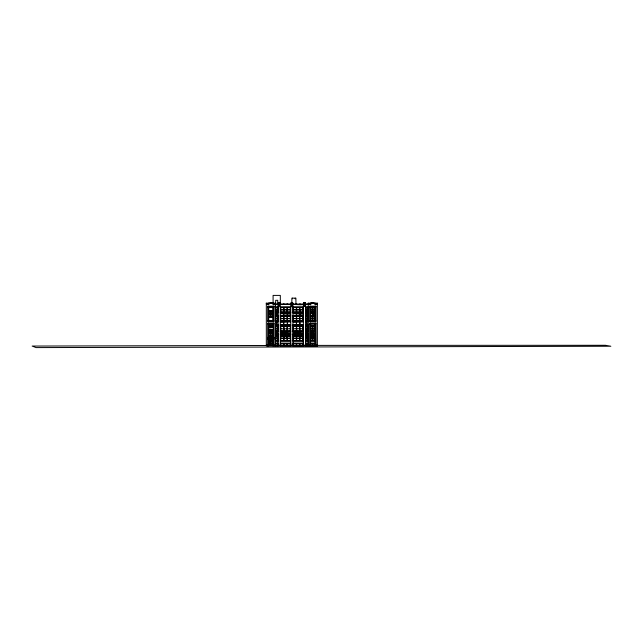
<?xml version="1.0" encoding="UTF-8"?>
<svg xmlns="http://www.w3.org/2000/svg" width="643" height="643" viewBox="0 0 643 643"><rect width="100%" height="100%" fill="white"/><g stroke="black" fill="none" stroke-linecap="round" stroke-linejoin="round"><path stroke-width="0.96" d="M266.998 304.396L267.078 303.054L266.202 303.054L266.741 304.396L268.332 304.396L268.332 303.351L270.775 303.351L270.438 302.805L271.322 302.805L270.976 303.351L273.396 303.343L273.396 304.396L278.459 304.396L278.507 303.158A0.828 0.828 0 0 1 279.922 303.158L279.359 305.489M291.448 304.091L291.134 303.158A0.828 0.828 0 0 1 292.549 303.158L292.235 304.091M270.88 340.203L270.912 340.356M270.639 336.932L270.518 336.932A3.794 3.794 0 0 0 268.862 337.414L267.705 337.414M266.652 345.476L32.15 346.071L36.137 347.598L610.85 346.247L605.433 345.283L317.047 345.395M279.978 303.528L280.316 303.191A1.173 1.173 0 0 0 278.114 303.191L278.001 303.528C279.842 303.665 278.749 309.822 279.271 304.091M291.078 303.528L290.74 303.191A1.173 1.173 0 0 1 292.943 303.191L292.605 303.528M266.323 304.051L268.887 304.051M275.405 304.051L278.114 304.051M280.316 304.051L290.885 304.051M292.943 304.051L310.722 304.051M279.978 304.396L291.078 304.396M292.605 304.396L300.699 304.79L303.705 304.396L303.761 303.158A0.828 0.828 0 0 1 305.176 303.158L305.232 304.396L310.288 304.396L310.288 303.343L312.707 303.351L312.361 302.805L313.245 302.805L312.908 303.351L315.351 303.351L315.351 304.396L316.943 304.396L317.481 303.054L316.605 303.054L316.605 304.051L315.689 304.051L315.689 303.054L312.024 302.467L309.95 303.054L309.95 304.051M291.56 305.377L292.123 305.377M304.324 305.489L303.367 303.191A1.173 1.173 0 0 1 305.57 303.191L305.682 303.528C303.842 303.665 304.943 309.822 304.412 304.091M275.405 306.888L278.114 306.888M280.316 306.888L290.74 306.888M292.943 306.888L303.367 306.888M305.57 306.888L308.278 306.888M267.705 306.968L274.014 306.968M309.669 306.968L315.978 306.968M275.405 307.346L278.114 307.346M280.316 307.346L290.74 307.346M292.943 307.346L303.367 307.346M305.57 307.346L308.278 307.346M310.456 307.346L315.183 307.346M310.915 309.629L312.651 309.629M312.988 309.629L314.732 309.629M275.863 309.709L277.663 309.709M280.766 309.709L283.716 309.709M284.061 309.709L286.995 309.709M287.341 309.709L290.29 309.709M293.393 309.709L296.343 309.709M296.688 309.709L299.622 309.709M299.968 309.709L302.917 309.709M306.02 309.709L307.82 309.709M310.915 309.741L312.651 309.741M312.988 309.741L314.732 309.741M275.863 309.822L277.663 309.822M280.766 309.822L283.716 309.822M284.061 309.822L286.995 309.822M287.341 309.822L290.29 309.822M293.393 309.822L296.343 309.822M296.688 309.822L299.622 309.822M299.968 309.822L302.917 309.822M306.02 309.822L307.82 309.822M268.501 311.164L273.227 311.164M268.501 311.614L273.227 311.614M275.405 312.193L278.114 312.193M280.316 312.193L290.74 312.193M292.943 312.193L303.367 312.193M305.57 312.193L308.278 312.193M310.456 312.193L315.183 312.193M275.405 312.643L278.114 312.643M280.316 312.643L290.74 312.643M292.943 312.643L303.367 312.643M305.57 312.643L308.278 312.643M310.456 312.643L315.183 312.643M268.959 314.025L270.695 314.025M271.033 314.025L272.769 314.025M268.959 314.138L270.695 314.138M271.033 314.138L272.769 314.138M275.405 315.681L278.114 315.681M280.316 315.681L290.74 315.681M292.943 315.681L303.367 315.681M305.57 315.681L308.278 315.681M310.456 315.681L315.183 315.681M275.405 316.131L278.114 316.131M280.316 316.131L290.74 316.131M292.943 316.131L303.367 316.131M305.57 316.131L308.278 316.131M310.456 316.131L315.183 316.131M268.501 316.541L273.227 316.541M268.501 317.047L273.227 317.047M310.915 318.414L312.651 318.414M312.988 318.414L314.732 318.414M275.863 318.502L277.663 318.502M280.766 318.502L283.716 318.502M284.061 318.502L286.995 318.502M287.341 318.502L290.29 318.502M293.393 318.502L296.343 318.502M296.688 318.502L299.622 318.502M299.968 318.502L302.917 318.502M306.02 318.502L307.82 318.502M310.915 318.526L312.651 318.526M312.988 318.526L314.732 318.526M275.863 318.615L277.663 318.615M280.766 318.615L283.716 318.615M284.061 318.615L286.995 318.615M287.341 318.615L290.29 318.615M293.393 318.615L296.343 318.615M296.688 318.615L299.622 318.615M299.968 318.615L302.917 318.615M306.02 318.615L307.82 318.615M267.705 320.986L274.014 320.986M275.405 320.986L278.114 320.986M280.316 320.986L290.74 320.986M292.943 320.986L303.367 320.986M305.57 320.986L308.278 320.986M309.669 320.986L315.978 320.986M275.405 321.436L278.114 321.436M280.316 321.436L290.74 321.436M292.943 321.436L303.367 321.436M305.57 321.436L308.278 321.436M267.705 323.799L274.014 323.799M309.669 323.799L315.978 323.799M268.501 324.916L273.227 324.916M275.405 325.036L278.114 325.036M280.316 325.036L290.74 325.036M292.943 325.036L303.367 325.036M305.57 325.036L308.278 325.036M310.456 325.036L315.183 325.036M268.501 325.366L273.227 325.366M275.405 325.495L278.114 325.495M280.316 325.495L290.74 325.495M292.943 325.495L303.367 325.495M305.57 325.495L308.278 325.495M310.456 325.495L315.183 325.495M310.915 326.298L312.651 326.298M312.988 326.298L314.732 326.298M275.863 326.499L277.663 326.387M280.766 326.499L283.716 326.387M284.061 326.499L286.995 326.387M287.341 326.387L290.29 326.499M293.393 326.499L296.343 326.387M296.688 326.499L299.622 326.387M299.968 326.499L302.917 326.387M306.02 326.499L307.82 326.387M310.915 326.411L312.651 326.411M312.988 326.411L314.732 326.411M268.501 326.829L273.227 326.829M268.501 327.327L273.227 327.327M310.915 328.573L312.651 328.573M312.988 328.573L314.732 328.573M275.863 328.766L277.663 328.653M280.766 328.766L283.716 328.766M284.061 328.766L286.995 328.766M287.341 328.766L290.29 328.766M293.393 328.766L296.343 328.653M296.688 328.766L299.622 328.653M299.968 328.766L302.917 328.653M306.02 328.653L307.82 328.766M310.915 328.686L312.651 328.686M312.988 328.686L314.732 328.686M268.501 330.205L273.227 330.205M268.501 330.655L273.227 330.655M275.405 331.137L278.114 331.137M280.316 331.137L290.74 331.137M292.943 331.137L303.367 331.137M305.57 331.137L308.278 331.137M310.456 331.137L315.183 331.137M275.405 331.587L278.114 331.587M280.316 331.587L290.74 331.587M292.943 331.587L303.367 331.587M305.57 331.587L308.278 331.587M310.456 331.587L315.183 331.587M268.959 333.066L270.695 333.066M271.033 333.066L272.769 333.066M268.959 333.178L270.695 333.178M271.033 333.178L272.769 333.178M275.405 334.175L278.114 334.175M280.316 334.175L290.74 334.175M292.943 334.175L303.367 334.175M305.57 334.175L308.278 334.175M310.456 334.175L315.183 334.175M275.405 334.625L278.114 334.625M280.316 334.625L290.74 334.625M292.943 334.625L303.367 334.625M305.57 334.625L308.278 334.625M310.456 334.625L315.183 334.625M268.501 335.59L273.227 335.59M275.863 335.976L277.663 335.976M280.766 335.976L283.716 335.976M284.061 335.976L286.995 335.976M287.341 335.976L290.29 335.976M293.393 335.976L296.343 335.976M296.688 335.976L299.622 335.976M299.968 335.976L302.917 335.976M306.02 335.976L307.82 335.976M310.915 336L312.651 335.887M312.988 336L314.732 335.887M268.501 336.088L273.227 336.088M275.863 336.088L277.663 336.088M280.766 336.088L283.716 336.088M284.061 336.088L286.995 336.088M287.341 336.088L290.29 336.088M293.393 336.088L296.343 336.088M296.688 336.088L299.622 336.088M299.968 336.088L302.917 336.088M306.02 336.088L307.82 336.088M270.639 337.181L271.089 337.181M267.705 337.591L269.096 337.487A3.625 3.625 0 0 1 270.695 337.101L271.089 337.101A3.625 3.625 0 0 1 272.632 337.487L274.014 337.591M274.014 337.414L272.865 337.414A3.794 3.794 0 0 0 271.209 336.932L271.089 336.932M310.915 338.154L312.651 338.154M312.988 338.154L314.732 338.154M275.863 338.242L277.663 338.242M280.766 338.242L283.716 338.242M284.061 338.242L286.995 338.242M287.341 338.242L290.29 338.242M293.393 338.242L296.343 338.242M296.688 338.242L299.622 338.242M299.968 338.242L302.917 338.242M306.02 338.242L307.82 338.242M310.915 338.266L312.651 338.266M312.988 338.266L314.732 338.266M267.705 338.347L274.014 338.347M275.863 338.355L277.663 338.355M280.766 338.355L283.716 338.355M284.061 338.355L286.995 338.355M287.341 338.355L290.29 338.355M293.393 338.355L296.343 338.355M296.688 338.355L299.622 338.355M299.968 338.355L302.917 338.355M306.02 338.355L307.82 338.355M267.705 339.215L268.581 339.215M273.146 339.215L274.014 339.215M275.405 340.726L278.114 340.726M280.316 340.726L290.74 340.726M292.943 340.726L303.367 340.726M305.57 340.726L308.278 340.726M310.456 340.726L315.183 340.726M275.405 341.176L278.114 341.176M280.316 341.176L290.74 341.176M292.943 341.176L303.367 341.176M305.57 341.176L308.278 341.176M310.456 341.176L315.183 341.176M271.065 343.145L271.065 343.828M275.405 343.121L278.114 343.121M280.316 343.121L290.74 343.121M292.943 343.121L303.367 343.121M305.57 343.121L308.278 343.121M310.456 343.121L315.183 343.121M275.405 343.571L278.114 343.571M280.316 343.571L290.74 343.571M292.943 343.571L303.367 343.571M305.57 343.571L308.278 343.571M310.456 343.571L315.183 343.571M266.323 345.195L268.694 345.195M275.517 345.195L273.034 345.195L273.034 345.878M290.628 345.195L293.055 345.195M268.694 345.492L273.034 345.492M275.517 345.653L278.001 345.653M280.428 345.653L290.628 345.653M293.055 345.653L303.255 345.653M305.682 345.653L308.166 345.653M310.577 345.653L315.07 345.653M317.369 303.4L317.369 345.878M316.091 345.878L315.978 323.003L309.669 323.003L309.669 345.195M315.183 306.172L315.183 321.436M315.183 323.003L315.183 345.195M315.07 345.878L315.07 345.195L317.481 345.195L317.481 345.878L266.323 345.878L266.323 303.4M314.957 307.346L314.957 312.193M314.957 316.131L314.957 320.986M314.957 325.495L314.957 331.137M314.957 334.625L314.957 340.726M314.957 343.571L314.957 345.653M314.732 325.036L314.732 325.495M314.732 343.121L314.732 343.571M310.915 325.036L310.915 325.495M310.915 343.121L310.915 343.571M310.69 307.346L310.69 312.193M310.69 316.131L310.69 320.986M310.69 325.495L310.69 331.137M310.69 334.625L310.69 340.726M310.69 343.571L310.69 345.653M310.577 345.878L310.577 345.195L308.166 345.195L308.166 345.878M310.456 306.172L310.456 321.436M310.456 323.003L310.456 345.195M309.548 345.195L309.548 345.878M309.034 304.051L309.034 303.054L308.166 303.054L308.696 304.396M308.278 303.4L308.278 345.195M308.053 307.346L308.053 312.193M308.053 316.131L308.053 320.986M308.053 325.495L308.053 331.137M308.053 334.625L308.053 340.726M308.053 343.571L308.053 345.653M307.82 343.121L307.82 343.571M306.02 343.121L306.02 343.571M305.795 307.346L305.795 312.193M305.795 316.131L305.795 320.986M305.795 325.495L305.795 331.137M305.795 334.625L305.795 340.726M305.795 343.571L305.795 345.653M305.682 345.878L305.682 345.195L303.255 345.195L303.255 345.878M305.57 303.528L305.57 345.195M304.75 304.091L304.75 305.377L304.187 305.377L304.187 304.091M304.525 304.091L304.525 305.377M303.367 303.528L303.367 345.195M303.142 307.346L303.142 312.193M303.142 316.131L303.142 320.986M303.142 325.495L303.142 331.137M303.142 334.625L303.142 340.726M303.142 343.571L303.142 345.653M302.917 343.121L302.917 343.571M300.361 304.051L299.509 304.051M296.801 304.051L295.949 304.452L295.901 298.143L291.842 298.143L291.842 302.106M295.217 298.143L295.217 298.818M293.393 343.121L293.393 343.571M293.168 307.346L293.168 312.193M293.168 316.131L293.168 320.986M293.168 325.495L293.168 331.137M293.168 334.625L293.168 340.726M293.168 343.571L293.055 345.878M292.943 303.528L292.943 345.195M292.525 298.143L292.525 298.818M291.898 304.091L291.898 305.377M291.785 304.091L291.785 305.377M290.74 303.528L290.74 345.195M290.515 307.346L290.515 312.193M290.515 316.131L290.515 320.986M290.515 325.495L290.515 331.137M290.515 334.625L290.515 340.726M290.515 343.571L290.628 345.878M290.29 343.121L290.29 343.571M287.734 304.051L286.882 304.051M284.174 304.051L283.33 304.051M280.766 343.121L280.766 343.571M280.541 307.346L280.541 312.193M280.541 316.131L280.541 320.986M280.541 325.495L280.541 331.137M280.541 334.625L280.541 340.726M280.541 343.571L280.541 345.653M280.428 345.878L280.428 345.195L278.001 345.195L278.001 345.878M280.316 345.195L280.316 295.402L273.09 295.402L273.09 303.303M279.158 304.091L279.158 305.377M278.114 303.528L278.114 345.195M277.889 307.346L277.889 312.193M277.889 316.131L277.889 320.986M277.889 325.495L277.889 331.137M277.889 334.625L277.889 340.726M277.889 343.571L277.889 345.653M277.728 304.846L277.728 300.313L275.686 300.313L275.686 304.846M277.663 343.121L277.663 343.571M275.863 343.121L275.863 343.571M275.638 307.346L275.638 312.193M275.638 316.131L275.638 320.986M275.638 325.495L275.638 331.137M275.638 334.625L275.638 340.726M275.638 343.571L275.517 345.878M275.405 303.4L275.405 345.195M274.987 304.396L275.517 303.054L274.649 303.054L274.649 304.051L273.733 304.051L273.733 303.054L271.659 302.467L267.994 303.054L267.994 304.051M274.135 345.195L274.135 345.878M274.014 345.195L274.014 323.003L267.705 323.003L267.705 345.195M273.227 306.172L273.227 320.986M273.227 323.003L273.227 337.414M273.146 338.347L273.146 345.195M272.994 311.614L272.994 316.541M272.994 325.366L272.994 326.829M272.994 330.655L272.994 335.59M272.921 345.492L272.921 338.941L268.806 338.941L268.694 345.878M272.769 324.916L272.769 325.366M272.753 345.492L272.753 340.734L268.975 340.734L268.975 345.492M270.92 337.181L270.807 338.033L270.703 336.908M270.88 343.145L270.848 343.828M268.959 324.916L268.959 325.366M268.726 311.614L268.726 316.541M268.726 325.366L268.726 326.829M268.726 330.655L268.726 335.59M268.581 338.347L268.581 345.195M268.501 306.172L268.501 320.986M268.501 323.003L268.501 337.414M267.592 345.195L267.592 345.878M276.763 313.824L276.763 314.548L276.763 313.824M283.756 313.824L283.756 314.548L283.756 313.824M276.763 322.899L276.763 323.622L276.763 322.899M287.308 313.824L287.308 314.548L287.308 313.824M283.756 322.899L283.756 323.622L283.756 322.899M276.763 332.544L276.763 333.259L276.763 332.544M287.308 322.899L287.308 323.622L287.308 322.899M296.383 313.824L296.383 314.548L296.383 313.824M299.927 313.824L299.927 314.548L299.927 313.824M283.756 332.544L283.756 333.259L283.756 332.544M296.383 322.899L296.383 323.622L296.383 322.899M287.308 332.544L287.308 333.259L287.308 332.544M306.92 313.824L306.92 314.548L306.92 313.824M299.927 322.899L299.927 323.622L299.927 322.899M312.82 313.824L312.82 314.548L312.82 313.824M296.383 332.544L296.383 333.259L296.383 332.544M306.92 322.899L306.92 323.622L306.92 322.899M299.927 332.544L299.927 333.259L299.927 332.544M306.92 332.544L306.92 333.259L306.92 332.544M312.82 332.544L312.82 333.259L312.82 332.544M279.673 303.014L278.765 303.014L278.765 303.922L279.673 303.922L279.673 303.014M292.3 303.014L291.392 303.014L291.392 303.922L292.3 303.922L292.3 303.014M304.919 303.014L304.018 303.014L304.018 303.922L304.919 303.922L304.919 303.014M279.552 303.126L278.877 303.126L278.877 303.809L279.552 303.809L279.552 303.126M292.179 303.126L291.504 303.126L291.504 303.809L292.179 303.809L292.179 303.126M304.806 303.126L304.131 303.126L304.131 303.809L304.806 303.809L304.806 303.126M269.039 303.56L268.42 303.56L268.42 304.179L269.039 304.179L269.039 303.56M273.307 303.56L272.688 303.56L272.688 304.179L273.307 304.179L273.307 303.56M310.995 303.56L310.376 303.56L310.376 304.179L310.995 304.179L310.995 303.56M315.271 303.56L314.644 303.56L314.644 304.179L315.271 304.179L315.271 303.56M279.496 304.091L278.933 304.091L278.933 305.377L279.496 305.377L279.496 304.091M292.123 304.091L291.56 304.091L291.697 306.494L292.123 304.091M274.014 306.172L267.705 306.172L267.705 321.436L274.014 321.436L274.014 306.172M315.978 306.172L309.669 306.172L309.669 321.436L315.978 321.436L315.978 306.172M272.994 307.587L268.726 307.587L268.726 310.802L272.994 310.802L272.994 307.587M277.663 307.571L275.863 307.571L275.863 311.968L277.663 311.968L277.663 307.571M283.716 307.571L280.766 307.571L280.766 311.968L283.716 311.968L283.716 307.571M286.995 307.571L284.061 307.571L284.061 311.968L286.995 311.968L286.995 307.571M290.29 307.571L287.341 307.571L287.341 311.968L290.29 311.968L290.29 307.571M296.343 307.571L293.393 307.571L293.393 311.968L296.343 311.968L296.343 307.571M299.622 307.571L296.688 307.571L296.688 311.968L299.622 311.968L299.622 307.571M302.917 307.571L299.968 307.571L299.968 311.968L302.917 311.968L302.917 307.571M307.82 307.571L306.02 307.571L306.02 311.968L307.82 311.968L307.82 307.571M312.651 307.571L310.915 307.571L310.915 311.968L312.651 311.968L312.651 307.571M314.732 307.571L312.988 307.571L312.988 311.968L314.732 311.968L314.732 307.571M270.695 311.839L268.959 311.839L268.959 316.316L270.695 316.316L270.695 311.839M272.769 311.839L271.033 311.839L271.033 316.316L272.769 316.316L272.769 311.839M277.88 312.924L275.638 313.205L277.88 312.924M290.507 312.924L280.549 313.205L290.507 312.924M303.134 312.924L293.176 313.205L303.134 312.924M308.045 312.924L305.803 313.205L308.045 312.924M314.949 312.924L310.69 313.205L314.949 312.924M277.88 315.118L275.638 315.408L277.88 315.118M290.507 315.118L280.549 315.408L290.507 315.118M303.134 315.118L293.176 315.408L303.134 315.118M308.045 315.118L305.803 315.408L308.045 315.118M314.949 315.118L310.69 315.408L314.949 315.118M277.663 316.364L275.863 316.364L275.863 320.761L277.663 320.761L277.663 316.364M283.716 316.364L280.766 316.364L280.766 320.761L283.716 320.761L283.716 316.364M286.995 316.364L284.061 316.364L284.061 320.761L286.995 320.761L286.995 316.364M290.29 316.364L287.341 316.364L287.341 320.761L290.29 320.761L290.29 316.364M296.343 316.364L293.393 316.364L293.393 320.761L296.343 320.761L296.343 316.364M299.622 316.364L296.688 316.364L296.688 320.761L299.622 320.761L299.622 316.364M302.917 316.364L299.968 316.364L299.968 320.761L302.917 320.761L302.917 316.364M307.82 316.364L306.02 316.364L306.02 320.761L307.82 320.761L307.82 316.364M312.651 316.364L310.915 316.364L310.915 320.761L312.651 320.761L312.651 316.364M314.732 316.364L312.988 316.364L312.988 320.761L314.732 320.761L314.732 316.364M272.994 317.457L268.726 317.457L268.726 320.672L272.994 320.672L272.994 317.457M308.045 321.613L305.803 321.894L308.045 321.613M277.88 321.717L275.638 321.998L277.88 321.717M290.507 321.717L280.549 321.998L290.507 321.717M303.134 321.717L293.176 321.998L303.134 321.717M277.88 324.482L275.638 324.763L277.88 324.482M290.507 324.482L280.549 324.763L290.507 324.482M303.134 324.482L293.176 324.763L303.134 324.482M308.045 324.482L305.803 324.763L308.045 324.482M272.769 325.599L268.959 325.599L268.959 326.604L272.769 326.604L272.769 325.599M277.663 325.72L275.863 325.72L275.863 330.912L277.663 330.912L277.663 325.72M283.716 325.72L280.766 325.72L280.766 330.912L283.716 330.912L283.716 325.72M286.995 325.72L284.061 325.72L284.061 330.912L286.995 330.912L286.995 325.72M290.29 325.72L287.341 325.72L287.341 330.912L290.29 330.912L290.29 325.72M296.343 325.72L293.393 325.72L293.393 330.912L296.343 330.912L296.343 325.72M299.622 325.72L296.688 325.72L296.688 330.912L299.622 330.912L299.622 325.72M302.917 325.72L299.968 325.72L299.968 330.912L302.917 330.912L302.917 325.72M307.82 325.72L306.02 325.72L306.02 330.912L307.82 330.912L307.82 325.72M312.651 325.72L310.915 325.72L310.915 330.912L312.651 330.912L312.651 325.72M314.732 325.72L312.988 325.72L312.988 330.912L314.732 330.912L314.732 325.72M272.994 327.504L268.734 327.785L272.994 327.504M272.994 329.642L268.734 329.931L272.994 329.642M270.695 330.888L268.959 330.888L268.959 335.365L270.695 335.365L270.695 330.888M272.769 330.888L271.033 330.888L271.033 335.365L272.769 335.365L272.769 330.888M308.045 331.764L305.803 332.045L308.045 331.764M314.949 331.764L310.69 332.045L314.949 331.764M277.88 331.868L275.638 332.15L277.88 331.868M290.507 331.868L280.549 332.15L290.507 331.868M303.134 331.868L293.176 332.15L303.134 331.868M277.88 333.613L275.638 333.894L277.88 333.613M290.507 333.613L280.549 333.894L290.507 333.613M303.134 333.613L293.176 333.894L303.134 333.613M308.045 333.613L305.803 333.894L308.045 333.613M314.949 333.613L310.69 333.894L314.949 333.613M277.663 334.85L275.863 334.85L275.863 340.493L277.663 340.493L277.663 334.85M283.716 334.85L280.766 334.85L280.766 340.493L283.716 340.493L283.716 334.85M286.995 334.85L284.061 334.85L284.061 340.493L286.995 340.493L286.995 334.85M290.29 334.85L287.341 334.85L287.341 340.493L290.29 340.493L290.29 334.85M296.343 334.85L293.393 334.85L293.393 340.493L296.343 340.493L296.343 334.85M299.622 334.85L296.688 334.85L296.688 340.493L299.622 340.493L299.622 334.85M302.917 334.85L299.968 334.85L299.968 340.493L302.917 340.493L302.917 334.85M307.82 334.85L306.02 334.85L306.02 340.493L307.82 340.493L307.82 334.85M312.651 334.85L310.915 334.85L310.915 340.493L312.651 340.493L312.651 334.85M314.732 334.85L312.988 334.85L312.988 340.493L314.732 340.493L314.732 334.85M272.753 339.11L268.975 339.11L268.975 340.565L272.753 340.565L272.753 339.11M270.695 340.846L269.087 340.846L269.087 345.211L270.695 345.211L270.695 340.846M272.64 340.846L271.033 340.846L271.033 345.211L272.64 345.211L272.64 340.846M277.663 343.796L275.863 343.796L275.863 345.428L277.663 345.428L277.663 343.796M283.716 343.796L280.766 343.796L280.766 345.428L283.716 345.428L283.716 343.796M286.995 343.796L284.061 343.796L284.061 345.428L286.995 345.428L286.995 343.796M290.29 343.796L287.341 343.796L287.341 345.428L290.29 345.428L290.29 343.796M296.343 343.796L293.393 343.796L293.393 345.428L296.343 345.428L296.343 343.796M299.622 343.796L296.688 343.796L296.688 345.428L299.622 345.428L299.622 343.796M302.917 343.796L299.968 343.796L299.968 345.428L302.917 345.428L302.917 343.796M307.82 343.796L306.02 343.796L306.02 345.428L307.82 345.428L307.82 343.796M312.651 343.796L310.915 343.796L310.915 345.428L312.651 345.428L312.651 343.796M314.732 343.796L312.988 343.796L312.988 345.428L314.732 345.428L314.732 343.796"/></g></svg>
